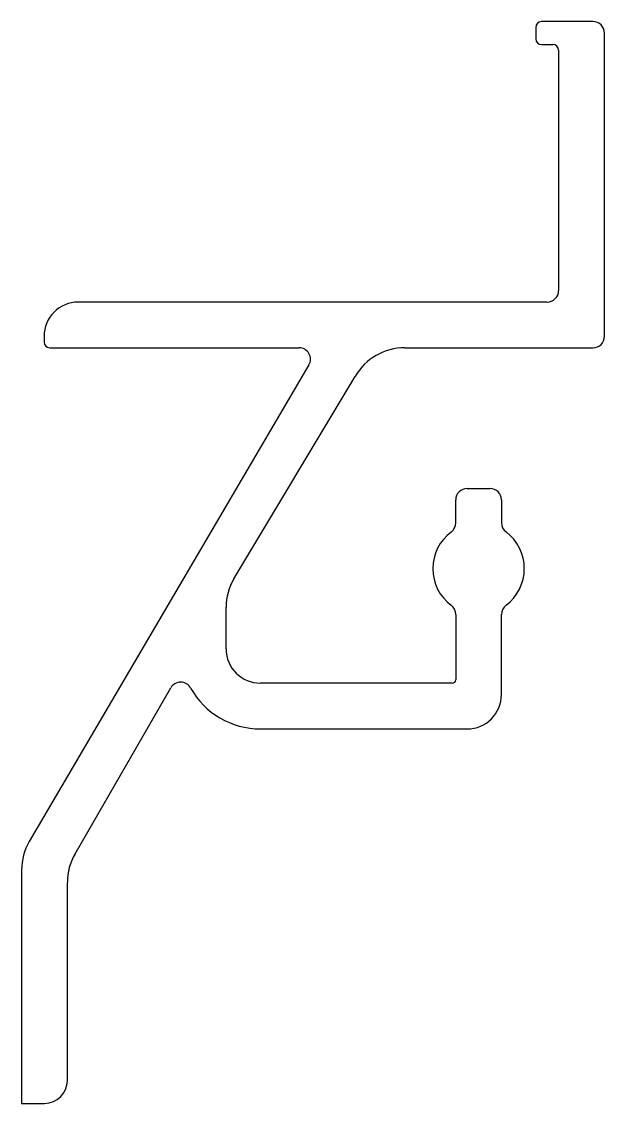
# Model space of a CAD drawing. Extents: x 2182.7 to 2233.6, y 600.7 to 695.3.
import ezdxf

# ---------------------------------------------------------------- set-up
doc = ezdxf.new("R2010")
doc.units = 0
doc.header["$LTSCALE"] = 15
doc.layers.get('0').update_dxf_attribs({"linetype": 'CONTINUOUS'})

msp = doc.modelspace()

# ---------------------------------------------------------------- linework, layer by layer
for p, q in [((2232.634, 695.273), (2228.134, 695.273)), ((2227.634, 694.773), (2227.634, 693.773)), ((2233.634, 667.773), (2233.634, 694.273)), ((2228.134, 693.273), (2229.134, 693.273)), ((2229.634, 692.773), (2229.634, 671.773)), ((2228.634, 670.773), (2187.65, 670.773)), ((2184.65, 667.773), (2184.65, 667.273)), ((2185.15, 666.773), (2206.935, 666.773)), ((2216.173, 666.773), (2232.634, 666.773)), ((2207.801, 665.273), (2183.353, 623.628)), ((2201.232, 646.596), (2211.843, 664.273)), ((2221.633, 654.473), (2223.633, 654.474)), ((2220.633, 651.473), (2220.633, 653.473)), ((2224.633, 653.474), (2224.633, 651.474)), ((2200.563, 640.466), (2200.563, 644.096)), ((2220.636, 643.472), (2220.638, 637.766)), ((2224.636, 636.466), (2224.636, 643.474)), ((2220.338, 637.466), (2203.563, 637.466)), ((2187.353, 622.557), (2195.721, 637.05)), ((2203.563, 633.466), (2221.636, 633.466)), ((2182.684, 621.128), (2182.684, 600.745)), ((2186.684, 602.745), (2186.684, 620.057)), ((2182.684, 600.745), (2184.684, 600.745))]:
    msp.add_line(p, q)
for centre, radius, start, end in [((2228.134, 694.773), 0.5, 90, 180), ((2232.634, 694.273), 1, 0, 90), ((2228.134, 693.773), 0.5, 180, 270), ((2229.134, 692.773), 0.5, 0, 90), ((2228.634, 671.773), 1, 270, 0), ((2187.65, 667.773), 3, 90, 180), ((2232.634, 667.773), 1, 270, 0), ((2185.15, 667.273), 0.5, 180, 270), ((2206.935, 665.773), 1, 330, 90), ((2216.173, 661.773), 5, 90, 150), ((2221.633, 653.473), 1, 90.01455, 180.0184), ((2223.633, 653.474), 1, 0.0184, 90.01455), ((2219.633, 651.473), 1, 306.89079, 0.0184), ((2225.633, 651.475), 1, 180.0184, 233.14315), ((2222.635, 647.473), 4.001, 126.89079, 233.14526), ((2222.634, 647.474), 4.001, 306.89142, 53.14315), ((2205.563, 644.096), 5, 150, 180), ((2219.636, 643.472), 1, 0.01725, 53.14526), ((2225.636, 643.474), 1, 126.89142, 180), ((2203.563, 640.466), 3, 180, 270), ((2196.587, 636.55), 1, 29.31411, 150), ((2220.338, 637.766), 0.3, 270, 0.01725), ((2203.563, 640.466), 7, 209.31411, 270), ((2221.636, 636.466), 3, 270, 0), ((2187.684, 621.128), 5, 150, 180), ((2191.684, 620.057), 5, 150, 180), ((2184.684, 602.745), 2, 270, 0)]:
    msp.add_arc(centre, radius, start, end)

doc.saveas('drawing.dxf')
